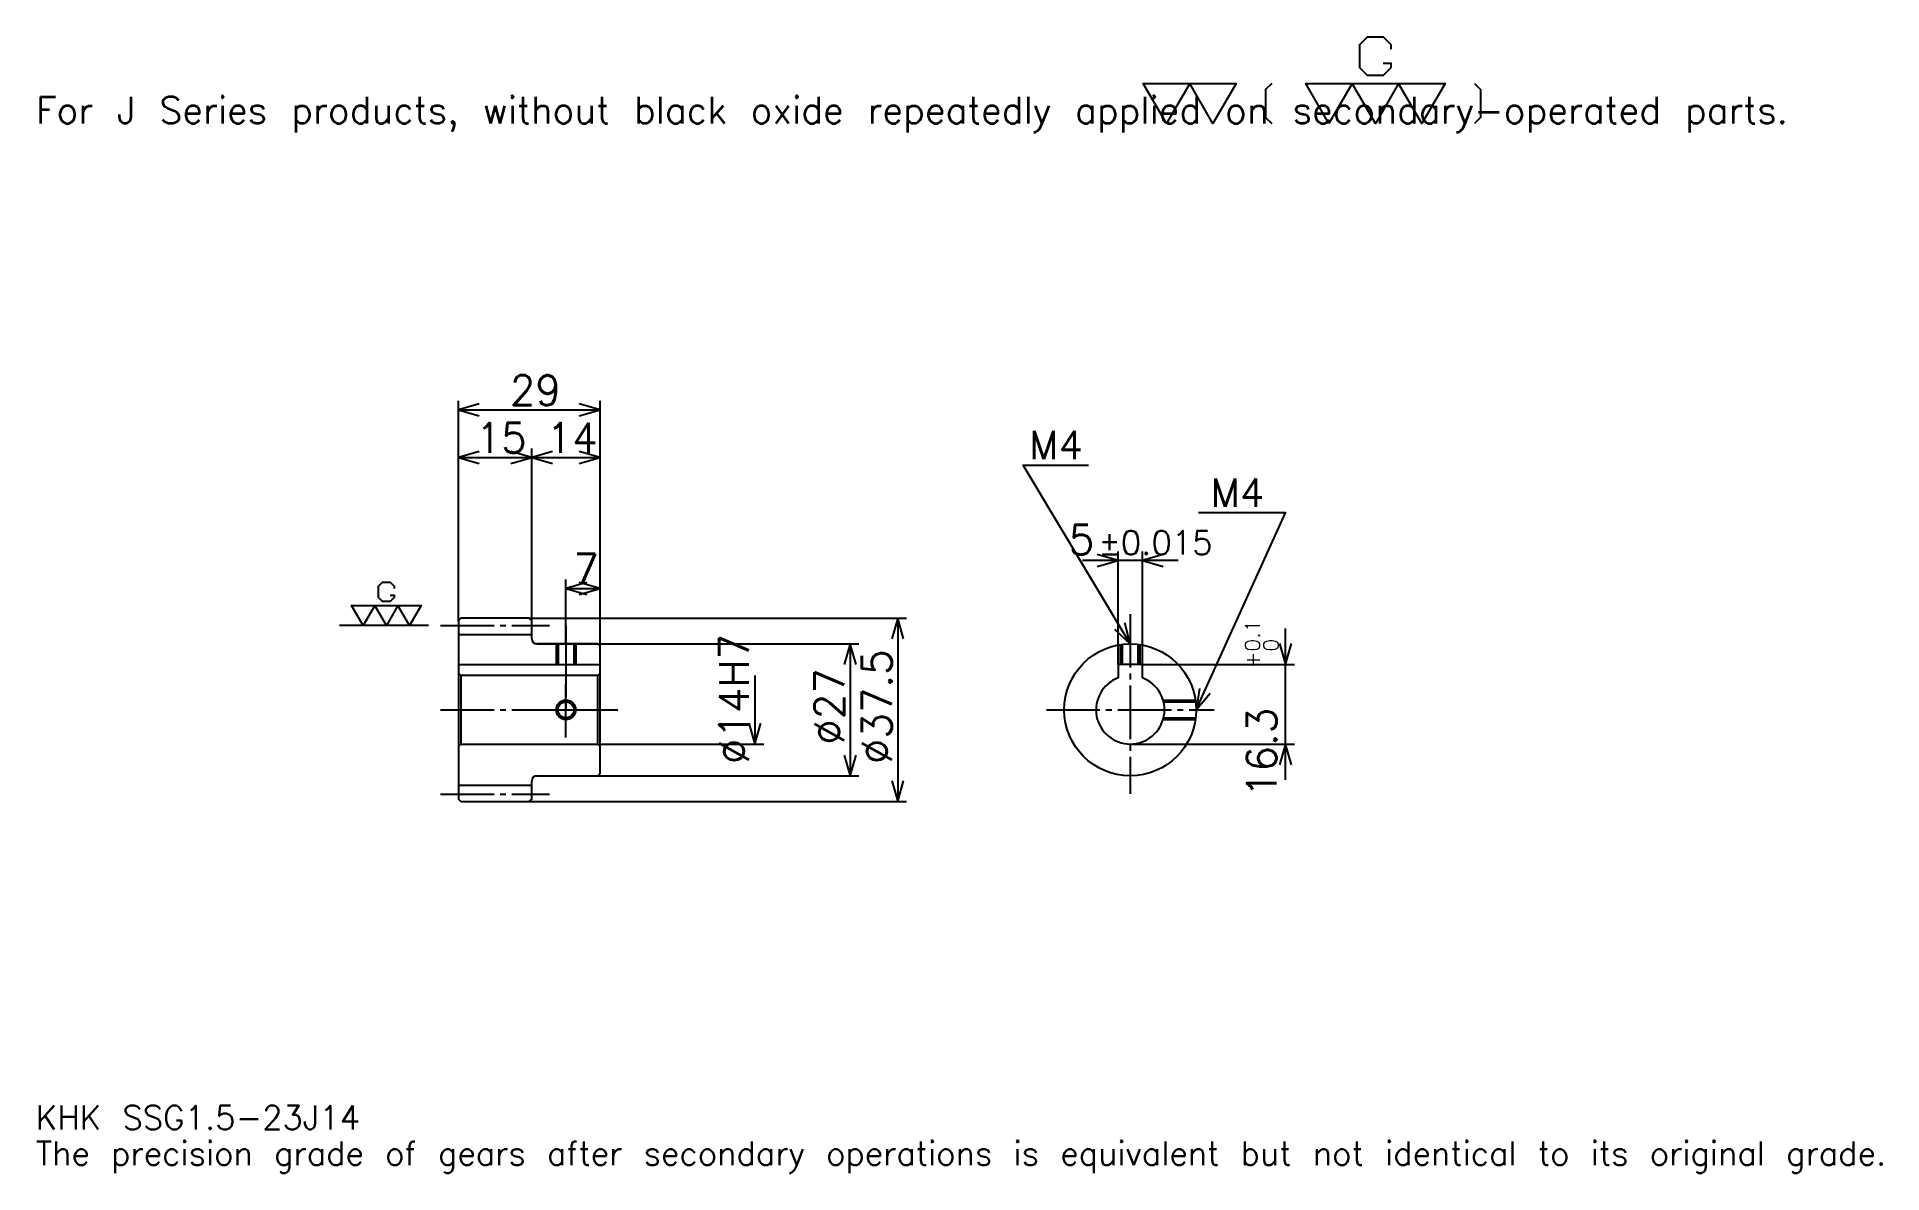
# Model space of a CAD drawing. Extents: x 12 to 390, y 4 to 237.
import ezdxf

# ---------------------------------------------------------------- set-up
doc = ezdxf.new("R2010")
doc.units = 0
doc.linetypes.add('DASHDOT', pattern=[14.608695, 10.956522, -1.217391, 1.217391, -1.217391])
doc.layers.get('0').update_dxf_attribs({"linetype": 'CONTINUOUS'})
doc.layers.add('DASHDOT', color=6, linetype='DASHDOT')
doc.styles.add('KANJI', font='TXT', dxfattribs={"bigfont": 'BIGFONT'})

msp = doc.modelspace()

# ---------------------------------------------------------------- linework, layer by layer
at = {"color": 5}
for p, q in [((98.608704, 117.967392), (98.608704, 162.402176)), ((127.608704, 117.967392), (127.608704, 162.402176)), ((98.608704, 160.57608), (127.608704, 160.57608)), ((113.608704, 117.967392), (113.608704, 152.66304)), ((98.608704, 150.83696), (113.608704, 150.83696)), ((113.608704, 150.83696), (127.608704, 150.83696)), ((245.869583, 129.760864), (226.260895, 129.760864)), ((233.565231, 108.517395), (233.565231, 131.58696)), ((238.565231, 108.517395), (238.565231, 131.58696)), ((120.608704, 117.967392), (120.608704, 125.880432)), ((120.608704, 124.054352), (127.608704, 124.054352)), ((98.608704, 117.467392), (98.608704, 117.967392)), ((113.108704, 117.967392), (127.608704, 117.967392)), ((113.608704, 117.467392), (113.608704, 117.967392)), ((120.608704, 112.717392), (120.608704, 117.967392)), ((120.608704, 112.717392), (120.608704, 117.967392)), ((127.608704, 117.967392), (190.304352, 117.967392)), ((127.608704, 112.217392), (127.608704, 117.967392)), ((188.478271, 117.967392), (188.478271, 80.467392)), ((267.826111, 84.913048), (267.826111, 115.821739)), ((114.608704, 112.717392), (127.608704, 112.717392)), ((127.608704, 112.717392), (180.565216, 112.717392)), ((178.739136, 112.717392), (178.739136, 85.717392)), ((159.26088, 106.217392), (159.26088, 92.217392)), ((238.565231, 108.517395), (269.652161, 108.517395)), ((127.608704, 92.217392), (161.086975, 92.217392)), ((236.065231, 92.217392), (269.652161, 92.217392)), ((114.608704, 85.717392), (127.608704, 85.717392)), ((127.608704, 85.717392), (180.565216, 85.717392)), ((113.108704, 80.467392), (127.608704, 80.467392)), ((127.608704, 80.467392), (190.304352, 80.467392))]:
    msp.add_line(p, q, dxfattribs=at)
at = {"color": 7}
msp.add_line((92.521744, 116.467392), (74.26088, 116.467392), dxfattribs=at)
at = {"color": 4}
for p, q in [((98.608704, 114.592392), (113.608704, 114.592392)), ((98.608704, 108.517395), (127.608704, 108.517395)), ((99.108704, 106.217392), (99.108704, 92.217392)), ((127.108704, 106.217392), (127.608704, 106.717392)), ((127.108704, 92.217392), (127.608704, 91.717392)), ((98.608704, 83.842392), (113.608704, 83.842392))]:
    msp.add_line(p, q, dxfattribs=at)
at = {"color": 7}
for points in [[(287.79129, 231.474777), (289.373901, 231.474777), (289.373901, 230.525208), (287.79129, 228.942612), (284.626099, 228.942612), (283.043488, 230.525208), (283.043488, 235.273041), (284.626099, 236.855652), (287.79129, 236.855652), (289.373901, 235.273041), (289.373901, 234.323471)], [(243.478256, 219.130432), (238.730423, 227.360001), (257.721741, 227.360001), (252.973907, 219.130432), (248.226089, 227.360001), (243.478256, 219.130432)], [(265.00174, 227.360001), (263.735657, 226.093903), (263.735657, 220.396515), (265.00174, 219.130432)], [(276.713043, 219.130432), (271.96521, 227.360001), (300.452179, 227.360001), (295.704346, 219.130432), (290.956512, 227.360001), (286.208679, 219.130432), (281.460876, 227.360001), (276.713043, 219.130432)], [(306.466095, 227.360001), (307.732178, 226.093903), (307.732178, 220.396515), (306.466095, 219.130432)], [(84.669571, 122.639565), (85.460876, 122.639565), (85.460876, 122.16478), (84.669571, 121.373482), (83.086967, 121.373482), (82.295662, 122.16478), (82.295662, 124.538696), (83.086967, 125.330002), (84.669571, 125.330002), (85.460876, 124.538696), (85.460876, 124.063911)], [(79.130447, 116.467392), (76.756531, 120.582176), (91.000008, 120.582176), (88.626099, 116.467392), (86.252182, 120.582176), (83.878265, 116.467392), (81.504356, 120.582176), (79.130447, 116.467392)]]:
    msp.add_lwpolyline(points, dxfattribs=at)
at = {"color": 5}
for points in [[(102.869576, 161.793488), (98.608704, 160.57608), (102.869576, 159.358704)], [(123.347832, 159.358704), (127.608704, 160.57608), (123.347832, 161.793488)], [(102.869576, 152.054352), (98.608704, 150.83696), (102.869576, 149.619568)], [(109.347832, 149.619568), (113.608704, 150.83696), (109.347832, 152.054352)], [(117.869576, 152.054352), (113.608704, 150.83696), (117.869576, 149.619568)], [(123.347832, 149.619568), (127.608704, 150.83696), (123.347832, 152.054352)], [(236.065231, 112.717392), (214.152191, 149.239136), (227.543488, 149.239136)], [(249.565231, 99.217392), (267.826111, 139.5), (250.052185, 139.5)], [(229.304367, 128.543488), (233.565231, 129.760864), (229.304367, 130.978271)], [(242.826096, 130.978271), (238.565231, 129.760864), (242.826096, 128.543488)], [(124.869576, 125.271744), (120.608704, 124.054352), (124.869576, 122.83696)], [(123.347832, 122.83696), (127.608704, 124.054352), (123.347832, 125.271744)], [(189.695663, 113.70652), (188.478271, 117.967392), (187.26088, 113.70652)], [(232.829132, 115.744713), (236.065231, 112.717392), (234.916931, 116.997398)], [(179.956528, 108.45652), (178.739136, 112.717392), (177.521744, 108.45652)], [(266.608704, 112.778259), (267.826111, 108.517395), (269.043488, 112.778259)], [(250.215668, 103.600769), (249.565231, 99.217392), (252.433228, 102.595505)], [(158.043488, 96.478264), (159.26088, 92.217392), (160.478271, 96.478264)], [(269.043488, 87.956528), (267.826111, 92.217392), (266.608704, 87.956528)], [(177.521744, 89.978264), (178.739136, 85.717392), (179.956528, 89.978264)], [(187.26088, 84.728264), (188.478271, 80.467392), (189.695663, 84.728264)]]:
    msp.add_lwpolyline(points, dxfattribs=at)
at = {"color": 4}
for points in [[(113.608704, 113.717392), (113.608704, 117.467392), (113.108704, 117.967392), (99.108704, 117.967392), (98.608704, 117.467392), (98.608704, 91.717392)], [(114.608704, 85.717392), (127.108704, 85.717392), (127.608704, 86.217392), (127.608704, 112.217392), (127.108704, 112.717392), (114.608704, 112.717392)], [(118.608704, 112.717392), (118.608704, 108.517395)], [(118.988701, 112.717392), (118.988701, 108.517395)], [(122.228706, 112.717392), (122.228706, 108.517395)], [(122.608704, 112.717392), (122.608704, 108.517395)], [(234.065231, 108.517395), (234.065231, 112.56842)], [(234.445236, 108.517395), (234.445236, 112.619843)], [(237.685226, 108.517395), (237.685226, 112.619843)], [(238.065231, 108.517395), (238.065231, 112.56842)], [(98.608704, 91.717392), (99.108704, 92.217392), (127.108704, 92.217392), (127.108704, 106.217392), (99.108704, 106.217392), (98.608704, 106.717392)], [(238.565231, 105.755737), (238.565231, 108.517395), (233.565231, 108.517395), (233.565231, 105.755737)], [(242.773438, 101.217392), (249.41626, 101.217392)], [(242.875198, 100.837395), (249.467682, 100.837395)], [(242.773438, 97.217392), (249.41626, 97.217392)], [(242.875198, 97.597389), (249.467682, 97.597389)], [(98.608704, 91.717392), (98.608704, 80.967392), (99.108704, 80.467392), (113.108704, 80.467392), (113.608704, 80.967392), (113.608704, 84.717392)]]:
    msp.add_lwpolyline(points, dxfattribs=at)
for centre, radius in [((236.065231, 99.217392), 13.5), ((120.608704, 99.217392), 1.62)]:
    msp.add_circle(centre, radius, dxfattribs=at)
at = {"color": 7}
msp.add_circle((120.608704, 99.217392), 2, dxfattribs=at)
at = {"color": 4}
for centre, radius, start, end in [((114.608704, 113.717392), 1, 180, 270), ((236.065231, 99.217392), 7, 110.92483306, 69.07516694), ((114.608704, 84.717392), 1, 90, 180)]:
    msp.add_arc(centre, radius, start, end, dxfattribs=at)
at = {"layer": 'DASHDOT', "color": 7}
for p, q in [((236.065231, 118.804352), (236.065231, 82.065216)), ((94.956528, 116.467392), (117.26088, 116.467392)), ((120.608704, 112.717392), (120.608704, 99.217392)), ((94.956528, 99.217392), (131.26088, 99.217392)), ((218.913055, 99.217392), (253.217392, 99.217392)), ((94.956528, 81.967392), (117.26088, 81.967392))]:
    msp.add_line(p, q, dxfattribs=at)
for points in [[(120.608704, 116.369568), (120.608704, 104.865219)], [(120.608704, 93.565216), (120.608704, 104.869568)], [(114.956528, 99.217392), (126.26088, 99.217392)]]:
    msp.add_lwpolyline(points, dxfattribs=at)

# ---------------------------------------------------------------- texts
at = {"color": 7, "style": 'KANJI'}
for s, height, p in [('For J Series products, without black oxide repeatedly applied on secondary-operated parts.', 5.478261, (12.173913, 219.130432)), ('29', 6.086957, (109.152184, 161.550003)), ('15', 6.086957, (102.152184, 151.810867)), ('14', 6.086957, (116.652184, 151.810867)), ('M4', 5.843478, (215.369568, 150.456528)), ('M4', 5.843478, (252.486969, 140.717392)), ('5', 6.086957, (223.500549, 130.978271)), ('%%p0.015', 4.869565, (229.525894, 130.978271)), ('7', 6.086957, (122.130447, 125.028259)), ('KHK SSG1.5-23J14', 4.869565, (12.173913, 13.391304)), ('The precision grade of gears after secondary operations is equivalent but not identical to its original grade.', 4.869565, (12.173913, 6.086957))]:
    msp.add_text(s, height=height, dxfattribs=at).set_placement(p)
for s, height, p in [('%%c14H7', 6.086957, (158.043488, 88.108696)), ('0.1', 3.043478, (262.591309, 111.136749)), ('0', 3.043478, (266.365234, 111.136749)), ('%%c37.5', 6.086957, (187.26088, 88.108696)), ('+', 3.043478, (262.591309, 107.728058)), ('%%c27', 6.086957, (177.521744, 92.065216)), ('16.3', 6.086957, (266, 81.381302))]:
    msp.add_text(s, height=height, rotation=90, dxfattribs=at).set_placement(p)

doc.saveas('drawing.dxf')
